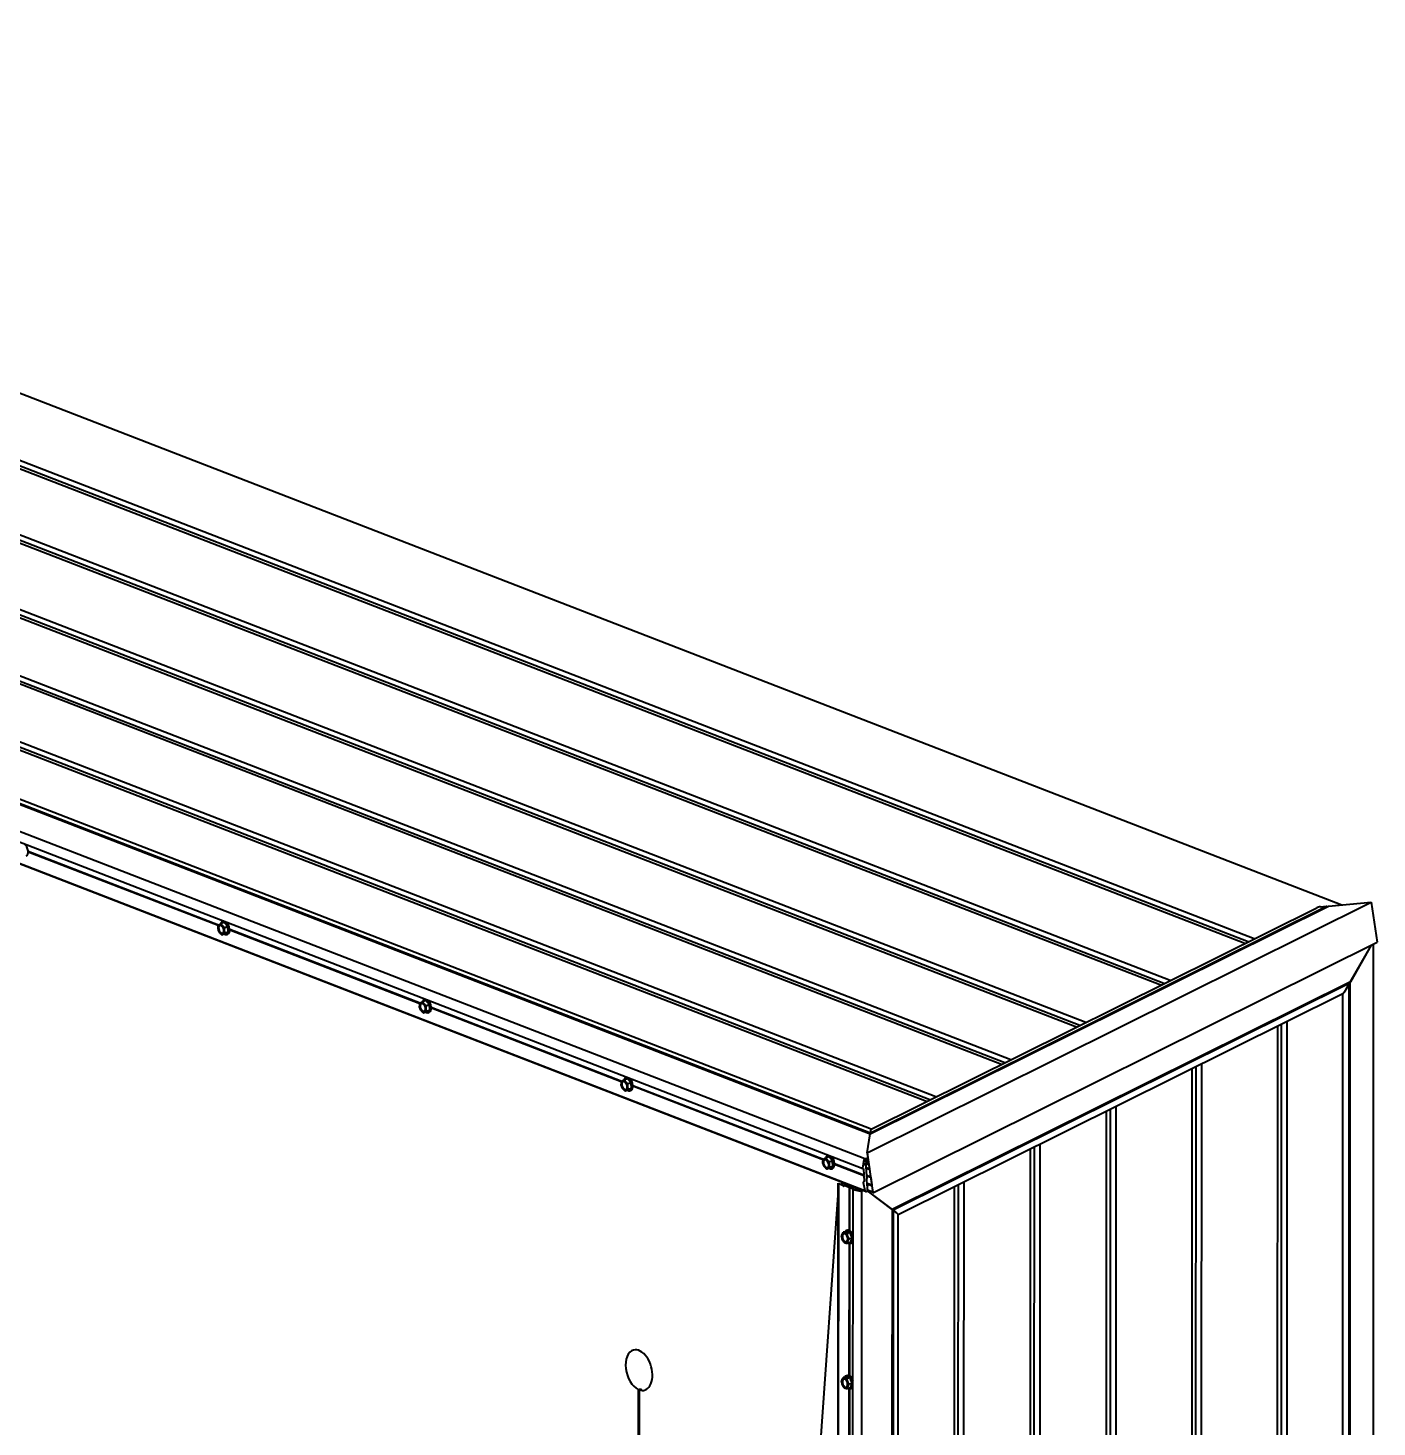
# Model space of a CAD drawing. Header units: millimetres. Extents: x 40006 to 47488, y -1353 to 3894.
# Drawn here: x 46072 to 46993, y 2929 to 3885 of the extents above; entities that cross this region are included whole.
import ezdxf

# ---------------------------------------------------------------- set-up
doc = ezdxf.new("R2010")
doc.units = ezdxf.units.MM
doc.linetypes.add('K5LT_BASIC', pattern=[0])
doc.layers.add('0 VIEW0', color=7, linetype='Continuous')

msp = doc.modelspace()

# ---------------------------------------------------------------- linework, layer by layer
at = {"layer": '0 VIEW0', "color": 5, "linetype": 'K5LT_BASIC', "lineweight": 40}
for p, q in [((45422.431, 3884.688), (46969.323, 3285.838)), ((46903.187, 3259.523), (45372.625, 3852.051)), ((46905.438, 3260.642), (45374.877, 3853.17)), ((46909.583, 3262.7), (45379.022, 3855.228)), ((46845.619, 3230.93), (45315.052, 3823.46)), ((46847.87, 3232.048), (45317.303, 3824.578)), ((46852.015, 3234.107), (45321.449, 3826.637)), ((46788.051, 3202.336), (45257.479, 3794.869)), ((46790.303, 3203.454), (45259.73, 3795.987)), ((46794.448, 3205.513), (45263.876, 3798.045)), ((46736.88, 3176.919), (45206.302, 3769.454)), ((46739.131, 3178.038), (45208.554, 3770.572)), ((46743.276, 3180.096), (45212.699, 3772.631)), ((46692.105, 3154.68), (45161.523, 3747.216)), ((46685.709, 3151.503), (45155.126, 3744.039)), ((46687.96, 3152.621), (45157.377, 3745.157)), ((46643.406, 3112.463), (45077.672, 3718.608)), ((45108.371, 3725.245), (46647.175, 3129.525)), ((45109.708, 3725.362), (46647.274, 3130.122)), ((46647.877, 3132.712), (45116.959, 3725.378)), ((46642.057, 3105.625), (45076.323, 3711.77)), ((45077.733, 3696.816), (46643.468, 3090.672)), ((46643.946, 3090.012), (45078.212, 3696.157)), ((46071.861, 3322.525), (46201.964, 3272.157)), ((46071.867, 3322.451), (46201.884, 3272.118)), ((46071.884, 3322.13), (46201.658, 3271.89)), ((46645.009, 3116.547), (46989.379, 3287.595)), ((46960.282, 3285.046), (46989.378, 3287.595)), ((46989.378, 3287.595), (46989.379, 3287.595)), ((46989.379, 3287.595), (46993.414, 3260.328)), ((46647.175, 3129.527), (46960.282, 3285.046)), ((46647.274, 3130.122), (46958.949, 3284.929)), ((46647.845, 3132.696), (46952.238, 3283.887)), ((46954.713, 3284.557), (46958.949, 3284.929)), ((46958.949, 3284.929), (46959.492, 3284.653)), ((46205.884, 3273.754), (46203.866, 3273.014)), ((46204.511, 3274.289), (46205.051, 3274.487)), ((46208.287, 3270.959), (46205.884, 3273.754)), ((46208.287, 3270.959), (46206.27, 3270.219)), ((46208.503, 3267.162), (46208.287, 3270.959)), ((46209.608, 3269.198), (46339.712, 3218.831)), ((46209.615, 3269.125), (46339.632, 3218.791)), ((46209.631, 3268.803), (46339.406, 3218.563)), ((46206.314, 3266.16), (46204.297, 3265.421)), ((46206.314, 3266.16), (46208.503, 3267.162)), ((46208.503, 3267.162), (46206.485, 3266.423)), ((46207.686, 3265.625), (46208.226, 3265.823)), ((46649.044, 3089.281), (46993.414, 3260.328)), ((46975.114, 3233.117), (46989.526, 3258.396)), ((46989.441, 3258.354), (46975.206, 3233.382)), ((46990.397, 1008.279), (46990.992, 3259.125)), ((46975.206, 3233.382), (46662.083, 3077.824)), ((46974.531, 3232.862), (46662.139, 3077.666)), ((46974.479, 3232.106), (46662.811, 3077.27)), ((46972.077, 3227.789), (46974.389, 3231.843)), ((46974.479, 3232.106), (46972.167, 3228.052)), ((46973.805, 1024.22), (46974.389, 3231.843)), ((46973.858, 1023.992), (46974.441, 3232.041)), ((46974.389, 3231.843), (46974.397, 3231.963)), ((46974.531, 3232.862), (46974.479, 3232.106)), ((46974.517, 3232.657), (46975.114, 3233.117)), ((46974.53, 1023.523), (46975.114, 3233.117)), ((46975.206, 3233.382), (46974.531, 3232.862)), ((46343.631, 3220.427), (46341.614, 3219.688)), ((46342.259, 3220.962), (46342.799, 3221.16)), ((46346.035, 3217.632), (46343.631, 3220.427)), ((46666.278, 3074.453), (46970.048, 3225.365)), ((46969.814, 3225.192), (46969.239, 1028.255)), ((46344.062, 3212.833), (46342.045, 3212.094)), ((46346.035, 3217.632), (46344.018, 3216.893)), ((46344.062, 3212.833), (46346.25, 3213.835)), ((46346.25, 3213.835), (46344.233, 3213.096)), ((46345.434, 3212.298), (46345.974, 3212.496)), ((46346.25, 3213.835), (46346.035, 3217.632)), ((46347.356, 3215.872), (46477.46, 3165.504)), ((46347.363, 3215.798), (46477.38, 3165.465)), ((46347.379, 3215.477), (46477.154, 3165.237)), ((46925.032, 1015.948), (46925.61, 3203.288)), ((46927.636, 1016.673), (46928.214, 3204.582)), ((46931.526, 1017.756), (46932.105, 3206.515)), ((46866.581, 999.675), (46867.156, 3174.249)), ((46869.185, 1000.4), (46869.76, 3175.542)), ((46873.076, 1001.483), (46873.651, 3177.475)), ((46481.379, 3167.101), (46479.362, 3166.361)), ((46480.007, 3167.636), (46480.547, 3167.834)), ((46483.783, 3164.306), (46481.379, 3167.101)), ((46483.783, 3164.306), (46481.766, 3163.566)), ((46483.998, 3160.509), (46483.783, 3164.306)), ((46485.104, 3162.545), (46615.208, 3112.178)), ((46481.81, 3159.507), (46479.793, 3158.768)), ((46481.81, 3159.507), (46483.998, 3160.509)), ((46483.998, 3160.509), (46481.981, 3159.77)), ((46483.182, 3158.972), (46483.722, 3159.17)), ((46485.11, 3162.472), (46615.128, 3112.138)), ((46485.127, 3162.15), (46614.902, 3111.91)), ((46808.13, 983.403), (46808.702, 3145.209)), ((46810.735, 984.128), (46811.306, 3146.502)), ((46814.625, 985.211), (46815.197, 3148.435)), ((46645.007, 3116.548), (46647.175, 3129.527)), ((46647.274, 3130.122), (46647.59, 3132.01)), ((46647.284, 3129.581), (46647.274, 3130.122)), ((46645.007, 3116.548), (46645.009, 3116.547)), ((46645.007, 3116.548), (46649.044, 3089.281)), ((46645.009, 3116.547), (46649.044, 3089.281)), ((46645.101, 3115.914), (46645.514, 3113.127)), ((46756.174, 968.938), (46756.742, 3119.395)), ((46758.778, 969.663), (46759.347, 3120.689)), ((46762.669, 970.746), (46763.237, 3122.622)), ((46619.127, 3113.774), (46617.11, 3113.035)), ((46619.558, 3106.18), (46617.54, 3105.441)), ((46617.755, 3114.309), (46618.295, 3114.507)), ((46621.531, 3110.979), (46619.127, 3113.774)), ((46621.531, 3110.979), (46619.514, 3110.24)), ((46619.558, 3106.18), (46621.746, 3107.182)), ((46621.746, 3107.182), (46619.729, 3106.443)), ((46620.93, 3105.645), (46621.47, 3105.843)), ((46621.746, 3107.182), (46621.531, 3110.979)), ((46622.852, 3109.218), (46642.829, 3101.485)), ((46622.858, 3109.145), (46643.002, 3101.347)), ((46622.875, 3108.824), (46642.852, 3101.09)), ((46642.9, 3112.054), (46641.92, 3105.95)), ((46642.106, 3105.613), (46642.52, 3105.572)), ((46642.596, 3105.475), (46642.829, 3101.485)), ((46643.347, 3112.463), (46643.146, 3112.389)), ((46643.447, 3111.623), (46643.513, 3111.18)), ((46643.559, 3110.725), (46643.463, 3112.37)), ((46643.652, 3110.981), (46643.541, 3111.024)), ((46644.531, 3111.082), (46643.559, 3110.725)), ((46643.628, 3109.541), (46644.6, 3109.897)), ((46643.724, 3107.896), (46643.628, 3109.541)), ((46645.426, 3112.947), (46643.667, 3112.073)), ((46644.055, 3108.254), (46643.695, 3108.394)), ((46643.695, 3108.394), (46644.036, 3108.263)), ((46644.372, 3108.133), (46643.724, 3107.896)), ((46643.827, 3110.995), (46643.987, 3111.074)), ((46644.301, 3109.431), (46643.828, 3109.614)), ((46643.851, 3108.897), (46643.917, 3108.453)), ((46644.027, 3111.571), (46644.88, 3111.995)), ((46644.074, 3111.254), (46644.027, 3111.571)), ((46644.231, 3109.426), (46644.071, 3109.346)), ((46644.074, 3111.254), (46644.531, 3111.082)), ((46644.075, 3108.248), (46644.372, 3108.133)), ((46644.676, 3109.475), (46644.079, 3109.706)), ((46644.23, 3108.268), (46645.989, 3109.142)), ((46644.403, 3109.035), (46644.356, 3109.352)), ((46644.529, 3105.435), (46644.372, 3108.133)), ((46645.256, 3109.458), (46644.403, 3109.035)), ((46644.464, 3106.539), (46646.612, 3105.707)), ((46646.531, 3105.059), (46644.505, 3105.844)), ((46644.887, 3111.662), (46644.506, 3111.809)), ((46644.511, 3111.411), (46644.531, 3111.082)), ((46644.676, 3105.437), (46644.525, 3105.495)), ((46644.6, 3109.897), (46644.619, 3109.568)), ((46644.828, 3111.661), (46644.612, 3111.582)), ((46644.734, 3109.476), (46644.95, 3109.555)), ((46644.88, 3111.995), (46645.256, 3109.458)), ((46645.051, 3109.726), (46644.943, 3111.569)), ((46644.974, 3109.567), (46645.256, 3109.458)), ((46645.514, 3113.127), (46646.115, 3109.068)), ((46646.115, 3109.068), (46646.612, 3105.707)), ((46646.612, 3105.707), (46646.706, 3105.073)), ((46624.677, 918.222), (46625.253, 3095.822)), ((46627.238, 3096.48), (46627.215, 3096.154)), ((46627.442, 3096.085), (46628.705, 3095.596)), ((46642.453, 3096.175), (46643.468, 3090.672)), ((46643.022, 3096.952), (46642.602, 3096.592)), ((46642.829, 3101.485), (46643.002, 3101.347)), ((46643.002, 3101.347), (46642.852, 3101.09)), ((46642.852, 3101.09), (46643.084, 3097.1)), ((46644.862, 3099.71), (46644.567, 3104.777)), ((46644.774, 3101.218), (46647.429, 3100.19)), ((46647.348, 3099.542), (46644.815, 3100.523)), ((46645.01, 3099.712), (46644.859, 3099.77)), ((46645.196, 3093.985), (46644.901, 3099.052)), ((46645.084, 3095.897), (46648.246, 3094.674)), ((46646.706, 3105.073), (46647.429, 3100.19)), ((46647.429, 3100.19), (46647.523, 3099.556)), ((46647.523, 3099.556), (46648.246, 3094.674)), ((46710.712, 956.282), (46711.278, 3096.809)), ((46625.251, 3090.884), (46580.953, 2463.249)), ((46625.447, 3095.602), (46624.872, 918.002)), ((46628.781, 3093.858), (46625.447, 3095.602)), ((46629.164, 3095.418), (46632.7, 3094.049)), ((46629.772, 3093.876), (46629.198, 3093.81)), ((46629.289, 3095.37), (46629.289, 3095.507)), ((46629.789, 3095.176), (46629.79, 3095.493)), ((46632.712, 3092.784), (46629.928, 3093.862)), ((46630.374, 3095.266), (46630.374, 3094.95)), ((46632.712, 3092.784), (46632.704, 3063.615)), ((46633.012, 3092.776), (46632.712, 3092.784)), ((46632.987, 3092.677), (46632.98, 3063.508)), ((46632.987, 3092.677), (46633.012, 3092.776)), ((46635.772, 3091.599), (46632.987, 3092.677)), ((46633.159, 3093.871), (46636.696, 3092.502)), ((46633.285, 3093.823), (46633.285, 3093.96)), ((46633.785, 3093.629), (46633.785, 3093.946)), ((46634.369, 3093.72), (46634.369, 3093.403)), ((46634.897, 913.727), (46635.473, 3091.327)), ((46635.516, 3091.383), (46635.788, 3091.546)), ((46640.865, 3090.075), (46635.63, 3091.23)), ((46637.155, 3092.324), (46639.038, 3091.595)), ((46639.038, 3091.595), (46638.388, 3091.414)), ((46638.388, 3091.414), (46639.536, 3090.97)), ((46638.871, 3091.227), (46638.871, 3091.342)), ((46639.277, 3091.142), (46638.956, 3091.267)), ((46638.997, 3091.431), (46639.744, 3091.639)), ((46639.038, 3091.595), (46639.038, 3091.442)), ((46639.267, 3091.824), (46639.267, 3091.506)), ((46639.536, 3090.97), (46640.511, 3091.241)), ((46640.203, 3091.461), (46639.727, 3091.328)), ((46639.727, 3091.328), (46639.956, 3091.239)), ((46639.94, 3091.174), (46639.777, 3091.129)), ((46639.99, 3091.096), (46639.99, 3091.209)), ((46640.247, 3091.168), (46640.247, 3091.36)), ((46640.511, 3091.241), (46640.281, 3091.33)), ((46640.297, 3091.396), (46640.341, 3091.408)), ((46641.337, 3090.921), (46640.363, 3090.65)), ((46640.363, 3090.65), (46641.511, 3090.205)), ((46640.846, 3090.463), (46640.846, 3090.577)), ((46641.252, 3090.378), (46640.931, 3090.502)), ((46640.969, 912.575), (46641.545, 3090.175)), ((46640.972, 3090.666), (46641.134, 3090.711)), ((46641.495, 3090.139), (46641.293, 3090.083)), ((46641.337, 3090.921), (46641.334, 3090.706)), ((46641.334, 3090.706), (46641.564, 3090.617)), ((46641.567, 3090.832), (46641.337, 3090.921)), ((46641.564, 3090.617), (46642.041, 3090.75)), ((46642.5, 3090.572), (46641.752, 3090.364)), ((46641.811, 3090.839), (46641.767, 3090.827)), ((46642.041, 3090.75), (46642.033, 3090.753)), ((46644.958, 3090.384), (46645.757, 3090.074)), ((46646.216, 3089.902), (46644.961, 3090.388)), ((46646.216, 3089.904), (46644.962, 3090.389)), ((46648.165, 3094.026), (46645.125, 3095.202)), ((46645.343, 3093.987), (46645.192, 3094.045)), ((46645.34, 3091.517), (46645.234, 3093.327)), ((46648.996, 3089.607), (46645.291, 3091.041)), ((46647.098, 3090.342), (46646.216, 3089.904)), ((46646.216, 3089.902), (46646.216, 3089.904)), ((46662.083, 3077.824), (46646.216, 3089.902)), ((46646.757, 3089.484), (46662.083, 3077.817)), ((46648.246, 3094.674), (46648.34, 3094.039)), ((46648.34, 3094.039), (46648.95, 3089.915)), ((46704.218, 954.474), (46704.783, 3093.582)), ((46706.822, 955.199), (46707.387, 3094.876)), ((46662.083, 3077.817), (46661.517, 936.376)), ((46662.138, 3077.659), (46661.572, 937.049)), ((46662.139, 3077.666), (46662.083, 3077.824)), ((46662.083, 3077.817), (46662.138, 3077.659)), ((46662.138, 3077.659), (46662.812, 3077.262)), ((46662.811, 3077.27), (46662.139, 3077.666)), ((46662.812, 3077.262), (46662.247, 937.482)), ((46665.12, 3075.512), (46662.811, 3077.27)), ((46662.812, 3077.262), (46665.12, 3075.505)), ((46665.715, 943.622), (46666.278, 3074.451)), ((46630.828, 3062.847), (46628.806, 3062.284)), ((46633.474, 3062.074), (46630.828, 3062.847)), ((46631.062, 3063.502), (46631.603, 3063.653)), ((46633.474, 3062.074), (46631.452, 3061.511)), ((46634.945, 3058.285), (46632.923, 3057.722)), ((46634.945, 3058.285), (46633.474, 3062.074)), ((46633.771, 3055.268), (46634.945, 3058.285)), ((46633.771, 3055.268), (46631.749, 3054.705)), ((46632.702, 3054.583), (46632.678, 2964.389)), ((46632.977, 3054.551), (46632.953, 2964.282)), ((46633.537, 3054.613), (46634.078, 3054.764)), ((46630.802, 2963.621), (46628.78, 2963.058)), ((46633.448, 2962.849), (46630.802, 2963.621)), ((46631.036, 2964.277), (46631.577, 2964.427)), ((46633.448, 2962.849), (46631.426, 2962.286)), ((46634.919, 2959.059), (46633.448, 2962.849)), ((46488.761, 2954.919), (46488.659, 2498.977)), ((46488.761, 2954.919), (46490.385, 2955.371)), ((46489.577, 2498.621), (46489.68, 2954.563)), ((46489.68, 2954.563), (46491.304, 2955.015)), ((46633.745, 2956.043), (46631.723, 2955.48)), ((46632.675, 2955.358), (46632.625, 2763.256)), ((46634.919, 2959.059), (46632.897, 2958.496)), ((46632.951, 2955.325), (46632.9, 2763.149)), ((46633.511, 2955.387), (46634.052, 2955.538)), ((46633.745, 2956.043), (46634.919, 2959.059))]:
    msp.add_line(p, q, dxfattribs=at)
for centre, major_axis, ratio, start_param, end_param in [((46068.891, 3323.481), (1.588, -4.332), 0.5862125, 0, 2.400365), ((46955.182, 3281.386), (4.981, 0.228), 0.6408424, 1.6356862, 2.1733242), ((46203.669, 3269.066), (-1.038, 2.832), 0.5862125, 0.5693737, 3.3367107), ((46203.939, 3269.165), (-1.005, 2.743), 0.5862125, 0.5693737, 3.2549315), ((46203.669, 3269.066), (-1.038, 2.832), 0.5862125, 6.0880673, 6.852559), ((46203.939, 3269.165), (-1.005, 2.743), 0.5862125, 6.1698465, 6.852559), ((46203.669, 3269.066), (-1.038, 2.832), 0.5862125, 3.3367107, 6.0880673), ((46206.099, 3269.957), (1.588, -4.332), 0.5862125, 3.1415927, 3.8168876), ((46206.099, 3269.957), (1.588, -4.332), 0.5862125, 0, 3.1415927), ((46206.639, 3270.155), (1.588, -4.332), 0.5862125, 2.9318869, 3.1415927), ((46206.639, 3270.155), (1.588, -4.332), 0.5862125, 0, 2.400365), ((46206.099, 3269.957), (1.588, -4.332), 0.5862125, 5.6211574, 6.2831853), ((46343.847, 3216.63), (1.588, -4.332), 0.5862125, 3.1415927, 3.8168876), ((46343.847, 3216.63), (1.588, -4.332), 0.5862125, 0, 3.1415927), ((46344.387, 3216.828), (1.588, -4.332), 0.5862125, 2.9318869, 3.1415927), ((46344.387, 3216.828), (1.588, -4.332), 0.5862125, 0, 2.400365), ((46970.027, 3225.374), (0.173, 0.279), 0.4430641, 2.2752395, 2.5208362), ((46970.027, 3225.374), (0.173, 0.279), 0.4430641, 2.5208362, 4.1657977), ((46969.78, 3228.678), (2.888, 4.658), 0.4430641, 4.1657977, 4.7953719), ((46970.117, 3225.637), (-0.173, -0.279), 0.4430641, 0.6207565, 1.0242727), ((46969.87, 3228.94), (-2.888, -4.658), 0.4430641, 1.0242727, 1.6538469), ((46341.417, 3215.74), (-1.038, 2.832), 0.5862125, 0.5693737, 3.3367107), ((46341.687, 3215.839), (-1.005, 2.743), 0.5862125, 0.5693737, 3.2549315), ((46341.417, 3215.74), (-1.038, 2.832), 0.5862125, 6.0880673, 6.852559), ((46341.687, 3215.839), (-1.005, 2.743), 0.5862125, 6.1698465, 6.852559), ((46341.417, 3215.74), (-1.038, 2.832), 0.5862125, 3.3367107, 6.0880673), ((46343.847, 3216.63), (1.588, -4.332), 0.5862125, 5.6211574, 6.2831853), ((46479.165, 3162.413), (-1.038, 2.832), 0.5862125, 0.5693737, 3.3367107), ((46479.435, 3162.512), (-1.005, 2.743), 0.5862125, 0.5693737, 3.2549315), ((46479.165, 3162.413), (-1.038, 2.832), 0.5862125, 6.0880673, 6.852559), ((46479.435, 3162.512), (-1.005, 2.743), 0.5862125, 6.1698465, 6.852559), ((46479.165, 3162.413), (-1.038, 2.832), 0.5862125, 3.3367107, 6.0880673), ((46481.595, 3163.304), (1.588, -4.332), 0.5862125, 3.1415927, 3.8168876), ((46481.595, 3163.304), (1.588, -4.332), 0.5862125, 0, 3.1415927), ((46482.134, 3163.502), (1.588, -4.332), 0.5862125, 2.9318869, 3.1415927), ((46482.134, 3163.502), (1.588, -4.332), 0.5862125, 0, 2.400365), ((46481.595, 3163.304), (1.588, -4.332), 0.5862125, 5.6211574, 6.2831853), ((46648.059, 3128.84), (-0.177, 3.866), 0.1475684, 0.0649575, 0.6025955), ((46647.907, 3132.472), (0.011, -0.232), 0.1475684, 3.0766351, 3.1149411), ((46619.342, 3109.977), (1.588, -4.332), 0.5862125, 0, 3.1415927), ((46616.913, 3109.087), (-1.038, 2.832), 0.5862125, 0.5693737, 3.3367107), ((46617.183, 3109.186), (-1.005, 2.743), 0.5862125, 0.5693737, 3.2549315), ((46616.913, 3109.087), (-1.038, 2.832), 0.5862125, 6.0880673, 6.852559), ((46617.183, 3109.186), (-1.005, 2.743), 0.5862125, 6.1698465, 6.852559), ((46616.913, 3109.087), (-1.038, 2.832), 0.5862125, 3.3367107, 6.0880673), ((46619.342, 3109.977), (1.588, -4.332), 0.5862125, 3.1415927, 3.8168876), ((46619.882, 3110.175), (1.588, -4.332), 0.5862125, 2.9318869, 3.1415927), ((46619.342, 3109.977), (1.588, -4.332), 0.5862125, 5.6211574, 6.2831853), ((46619.882, 3110.175), (1.588, -4.332), 0.5862125, 0, 2.400365), ((46642.185, 3105.956), (-0.128, -0.331), 0.720294, 5.0003926, 6.2831853), ((46642.185, 3105.956), (-0.128, -0.331), 0.720294, 0, 0.1968893), ((46642.488, 3105.435), (-0.051, -0.132), 0.720294, 3.1415927, 3.338482), ((46642.488, 3105.435), (-0.051, -0.132), 0.720294, 2.1348595, 3.1415927), ((46643.165, 3112.06), (-0.128, -0.331), 0.720294, 3.7056558, 5.0003926), ((46643.355, 3112.331), (-0.051, -0.132), 0.720294, 3.1415927, 3.7056558), ((46643.355, 3112.331), (-0.051, -0.132), 0.720294, 2.1348595, 3.1415927), ((46643.714, 3111.756), (-0.128, -0.331), 0.720294, 3.8090781, 5.3798744), ((46643.78, 3111.312), (-0.128, -0.331), 0.720294, 5.3798744, 6.2831853), ((46643.78, 3111.312), (-0.128, -0.331), 0.720294, 0, 0.6674854), ((46644.118, 3109.029), (-0.128, -0.331), 0.720294, 3.8090781, 5.3798744), ((46644.183, 3108.585), (-0.128, -0.331), 0.720294, 5.3798744, 6.2831853), ((46643.968, 3111.201), (-0.051, -0.132), 0.720294, 0.6674854, 2.2382818), ((46644.183, 3108.585), (-0.128, -0.331), 0.720294, 0, 0.6674854), ((46644.249, 3109.299), (-0.051, -0.132), 0.720294, 3.1415927, 3.8090781), ((46644.249, 3109.299), (-0.051, -0.132), 0.720294, 2.2382818, 3.1415927), ((46644.619, 3111.45), (-0.051, -0.132), 0.720294, 3.7056558, 5.2764522), ((46644.548, 3105.106), (-0.128, -0.331), 0.720294, 3.1415927, 3.7056558), ((46644.548, 3105.106), (-0.128, -0.331), 0.720294, 0.5640632, 3.1415927), ((46644.727, 3109.608), (-0.051, -0.132), 0.720294, 5.2764522, 6.2831853), ((46644.727, 3109.608), (-0.051, -0.132), 0.720294, 0, 0.5640632), ((46644.835, 3111.529), (-0.051, -0.132), 0.720294, 3.1415927, 3.7056558), ((46644.835, 3111.529), (-0.051, -0.132), 0.720294, 2.1348595, 3.1415927), ((46644.943, 3109.687), (-0.051, -0.132), 0.720294, 0.5640632, 2.1348595), ((46645.407, 3113.074), (-0.051, -0.132), 0.720294, 0.6674854, 2.2382818), ((46646.008, 3109.015), (-0.051, -0.132), 0.720294, 3.1415927, 3.8090781), ((46646.008, 3109.015), (-0.051, -0.132), 0.720294, 2.2382818, 3.1415927), ((46646.659, 3105.39), (-0.128, -0.331), 0.720294, 3.8090781, 6.2831853), ((46626.495, 3095.821), (-1.242, 0), 0.3283602, 0, 0.5680094), ((46628.934, 3095.507), (-0.355, 0), 0.3283602, 3.1415927, 5.4161284), ((46642.717, 3096.32), (-0.128, -0.331), 0.720294, 4.0728297, 5.4195115), ((46642.976, 3097.061), (-0.051, -0.132), 0.720294, 0.931237, 2.1348595), ((46644.882, 3099.381), (-0.128, -0.331), 0.720294, 3.1415927, 3.7056558), ((46644.882, 3099.381), (-0.128, -0.331), 0.720294, 0.5640632, 3.1415927), ((46646.659, 3105.39), (-0.128, -0.331), 0.720294, 0, 0.6674854), ((46647.476, 3099.873), (-0.128, -0.331), 0.720294, 3.8090781, 6.2831853), ((46647.476, 3099.873), (-0.128, -0.331), 0.720294, 0, 0.6674854), ((46629.081, 3093.92), (-0.355, 0), 0.3283602, 0.5606801, 1.9073619), ((46628.934, 3095.507), (-0.355, 0), 0.3283602, 2.2745358, 3.1415927), ((46629.819, 3093.832), (-0.142, 0), 0.3283602, 3.8453321, 5.0489546), ((46632.93, 3093.96), (-0.355, 0), 0.3283602, 3.1415927, 5.4161284), ((46632.93, 3093.96), (-0.355, 0), 0.3283602, 2.2745358, 3.1415927), ((46635.827, 3091.327), (-0.355, 0), 0.3283602, 5.7833022, 6.2831853), ((46635.827, 3091.327), (-0.355, 0), 0.3283602, 0, 0.9797989), ((46635.663, 3091.569), (-0.142, 0), 0.3283602, 3.1415927, 3.8453321), ((46635.663, 3091.569), (-0.142, 0), 0.3283602, 2.6417096, 3.1415927), ((46636.925, 3092.413), (-0.355, 0), 0.3283602, 3.1415927, 5.4161284), ((46639.226, 3091.342), (-0.355, 0), 0.3283602, 5.4161284, 6.2831853), ((46639.226, 3091.342), (-0.355, 0), 0.3283602, 0, 0.7037394), ((46639.548, 3091.217), (-0.355, 0), 0.3283602, 0.7037394, 2.2745358), ((46639.848, 3091.209), (-0.142, 0), 0.3283602, 2.2745358, 3.1415927), ((46639.848, 3091.209), (-0.142, 0), 0.3283602, 3.1415927, 3.8453321), ((46640.389, 3091.36), (-0.142, 0), 0.3283602, 5.4161284, 6.2831853), ((46640.389, 3091.36), (-0.142, 0), 0.3283602, 0, 0.7037394), ((46641.201, 3090.577), (-0.355, 0), 0.3283602, 5.4161284, 6.2831853), ((46641.201, 3090.577), (-0.355, 0), 0.3283602, 0, 0.7037394), ((46641.063, 3090.172), (-0.355, 0), 0.3283602, 0.9797989, 2.2745358), ((46641.226, 3090.676), (-0.142, 0), 0.3283602, 3.8453321, 5.4161284), ((46641.523, 3090.453), (-0.355, 0), 0.3283602, 0.7037394, 2.2745358), ((46641.403, 3090.175), (-0.142, 0), 0.3283602, 2.2745358, 3.1415927), ((46641.403, 3090.175), (-0.142, 0), 0.3283602, 3.1415927, 3.8453321), ((46641.675, 3090.862), (-0.142, 0), 0.3283602, 0.7037394, 2.2745358), ((46644.395, 3091.171), (-0.448, -1.158), 0.720294, 5.4121822, 6.2831853), ((46644.395, 3091.171), (-0.448, -1.158), 0.720294, 0, 2.1348595), ((46645.215, 3093.656), (-0.128, -0.331), 0.720294, 3.1415927, 3.7056558), ((46645.215, 3093.656), (-0.128, -0.331), 0.720294, 0.5640632, 3.1415927), ((46646.298, 3089.662), (0.707, -0.438), 0.1342327, 0.9500399, 2.5208362), ((46648.293, 3094.356), (-0.128, -0.331), 0.720294, 3.8090781, 6.2831853), ((46648.293, 3094.356), (-0.128, -0.331), 0.720294, 0, 0.6674854), ((46662.824, 3076.401), (-3.536, 2.192), 0.1342327, 3.4621259, 4.0917002), ((46662.824, 3076.394), (3.536, -2.192), 0.1342327, 0.3208604, 0.9500399), ((46666.065, 3074.579), (0.212, -0.132), 0.1342327, 0.082983, 0.3208604), ((46666.066, 3074.585), (-0.212, 0.132), 0.1342327, 3.1283436, 3.4621259), ((46629.864, 3058.38), (0.809, -2.906), 0.6111947, 2.933172, 4.3496836), ((46629.864, 3058.38), (0.809, -2.906), 0.6111947, 4.3496836, 6.491606), ((46630.135, 3058.455), (0.784, -2.815), 0.6111947, 3.0095814, 4.3496836), ((46630.135, 3058.455), (0.784, -2.815), 0.6111947, 4.3496836, 6.4151966), ((46629.864, 3058.38), (0.809, -2.906), 0.6111947, 0.2084206, 2.933172), ((46632.299, 3059.058), (1.237, -4.445), 0.6111947, 3.1415927, 3.6433072), ((46632.299, 3059.058), (1.237, -4.445), 0.6111947, 0, 3.1415927), ((46632.841, 3059.208), (1.237, -4.445), 0.6111947, 1.6405891, 3.1415927), ((46632.299, 3059.058), (1.237, -4.445), 0.6111947, 5.7814708, 5.9204799), ((46632.299, 3059.058), (1.237, -4.445), 0.6111947, 5.9204799, 6.2831853), ((46632.841, 3059.208), (1.237, -4.445), 0.6111947, 0, 0.6454072), ((46489.224, 2968.134), (3.805, -13.676), 0.6111195, 3.1415927, 5.8055945), ((46489.224, 2968.134), (3.805, -13.676), 0.6111195, 0, 3.1415927), ((46629.838, 2959.154), (0.809, -2.906), 0.6111947, 2.933172, 4.3496836), ((46630.108, 2959.229), (0.784, -2.815), 0.6111947, 3.0095814, 4.3496836), ((46629.838, 2959.154), (0.809, -2.906), 0.6111947, 0.2084206, 2.933172), ((46632.273, 2959.832), (1.237, -4.445), 0.6111947, 3.1415927, 3.6433072), ((46632.273, 2959.832), (1.237, -4.445), 0.6111947, 0, 3.1415927), ((46632.814, 2959.983), (1.237, -4.445), 0.6111947, 1.6405891, 3.1415927), ((46489.224, 2968.134), (3.805, -13.676), 0.6111195, 5.9056362, 6.2831853), ((46629.838, 2959.154), (0.809, -2.906), 0.6111947, 4.3496836, 6.491606), ((46630.108, 2959.229), (0.784, -2.815), 0.6111947, 4.3496836, 6.4151966), ((46632.273, 2959.832), (1.237, -4.445), 0.6111947, 5.7814708, 5.9204799), ((46632.273, 2959.832), (1.237, -4.445), 0.6111947, 5.9204799, 6.2831853), ((46632.814, 2959.983), (1.237, -4.445), 0.6111947, 0, 0.6454072)]:
    msp.add_ellipse(centre, major_axis=major_axis, ratio=ratio, start_param=start_param, end_param=end_param, dxfattribs=at)
for centre, major_axis, ratio in [((46203.669, 3269.066), (-1.087, 2.966), 0.5862125), ((46341.417, 3215.74), (-1.087, 2.966), 0.5862125), ((46479.165, 3162.413), (-1.087, 2.966), 0.5862125), ((46616.913, 3109.087), (-1.087, 2.966), 0.5862125), ((46629.864, 3058.38), (0.847, -3.043), 0.6111947), ((46629.838, 2959.154), (0.847, -3.043), 0.6111947)]:
    msp.add_ellipse(centre, major_axis=major_axis, ratio=ratio, dxfattribs=at)
for points, knots in [([(46201.678, 3272.013), (46201.631, 3271.73), (46201.573, 3271.302), (46201.537, 3270.76), (46201.531, 3270.407), (46201.538, 3270.103), (46201.558, 3269.806), (46201.594, 3269.48), (46201.651, 3269.136), (46201.746, 3268.706), (46201.832, 3268.405), (46201.893, 3268.216)], [0, 0, 0, 0, 2.5360788, 3.8152952, 4.8906443, 5.7609564, 6.6244301, 7.6739355, 8.8686344, 9.9816566, 12, 12, 12, 12]), ([(46201.678, 3272.013), (46201.766, 3272.059), (46201.916, 3272.134), (46202.149, 3272.247), (46202.321, 3272.328), (46202.485, 3272.404), (46202.659, 3272.484), (46202.869, 3272.578), (46203.111, 3272.686), (46203.442, 3272.831), (46203.698, 3272.942), (46203.866, 3273.014)], [0, 0, 0, 0, 2.5360788, 3.8152952, 4.8906443, 5.7609564, 6.6244301, 7.6739355, 8.8686344, 9.9816566, 12, 12, 12, 12]), ([(46201.893, 3268.216), (46201.951, 3268.095), (46202.07, 3267.861), (46202.278, 3267.505), (46202.505, 3267.165), (46202.739, 3266.862), (46202.955, 3266.611), (46203.156, 3266.398), (46203.363, 3266.195), (46203.58, 3265.998), (46203.886, 3265.735), (46204.13, 3265.545), (46204.297, 3265.421)], [0, 0, 0, 0, 1.549818, 2.9922223, 4.6102952, 6.0083913, 7.0596962, 8.0582137, 9.0157847, 9.9851965, 10.9782901, 13, 13, 13, 13]), ([(46206.27, 3270.219), (46206.142, 3270.315), (46205.899, 3270.503), (46205.541, 3270.804), (46205.215, 3271.108), (46204.941, 3271.396), (46204.725, 3271.647), (46204.551, 3271.87), (46204.393, 3272.091), (46204.248, 3272.314), (46204.064, 3272.622), (46203.942, 3272.857), (46203.866, 3273.014)], [0, 0, 0, 0, 1.549818, 2.9922223, 4.6102952, 6.0083913, 7.0596962, 8.0582137, 9.0157847, 9.9851965, 10.9782901, 13, 13, 13, 13]), ([(46206.485, 3266.423), (46206.468, 3266.478), (46206.411, 3266.66), (46206.334, 3266.939), (46206.258, 3267.276), (46206.201, 3267.591), (46206.16, 3267.909), (46206.135, 3268.218), (46206.123, 3268.548), (46206.128, 3268.934), (46206.156, 3269.361), (46206.205, 3269.798), (46206.247, 3270.081), (46206.27, 3270.219)], [0, 0, 0, 0, 0.6897355, 2.2492199, 3.3618836, 4.6590912, 5.8683878, 6.9278196, 8.0563134, 9.4386886, 11.0429701, 12.5534599, 14, 14, 14, 14]), ([(46204.297, 3265.421), (46204.347, 3265.447), (46204.45, 3265.499), (46204.632, 3265.59), (46204.834, 3265.687), (46205.045, 3265.785), (46205.242, 3265.875), (46205.427, 3265.959), (46205.617, 3266.044), (46205.817, 3266.132), (46206.102, 3266.257), (46206.33, 3266.355), (46206.485, 3266.423)], [0, 0, 0, 0, 1.549818, 2.9922223, 4.6102952, 6.0083913, 7.0596962, 8.0582137, 9.0157847, 9.9851965, 10.9782901, 13, 13, 13, 13]), ([(46339.426, 3218.686), (46339.379, 3218.403), (46339.321, 3217.976), (46339.285, 3217.434), (46339.279, 3217.08), (46339.286, 3216.776), (46339.306, 3216.479), (46339.342, 3216.153), (46339.399, 3215.81), (46339.494, 3215.379), (46339.58, 3215.078), (46339.641, 3214.889)], [0, 0, 0, 0, 2.5360788, 3.8152952, 4.8906443, 5.7609564, 6.6244301, 7.6739355, 8.8686344, 9.9816566, 12, 12, 12, 12]), ([(46339.426, 3218.686), (46339.514, 3218.732), (46339.663, 3218.808), (46339.897, 3218.921), (46340.069, 3219.002), (46340.233, 3219.078), (46340.407, 3219.157), (46340.617, 3219.251), (46340.859, 3219.359), (46341.19, 3219.504), (46341.446, 3219.615), (46341.614, 3219.688)], [0, 0, 0, 0, 2.5360788, 3.8152952, 4.8906443, 5.7609564, 6.6244301, 7.6739355, 8.8686344, 9.9816566, 12, 12, 12, 12]), ([(46339.641, 3214.889), (46339.699, 3214.768), (46339.818, 3214.535), (46340.026, 3214.178), (46340.253, 3213.838), (46340.487, 3213.536), (46340.703, 3213.285), (46340.904, 3213.071), (46341.111, 3212.868), (46341.328, 3212.671), (46341.634, 3212.409), (46341.878, 3212.218), (46342.045, 3212.094)], [0, 0, 0, 0, 1.549818, 2.9922223, 4.6102952, 6.0083913, 7.0596962, 8.0582137, 9.0157847, 9.9851965, 10.9782901, 13, 13, 13, 13]), ([(46344.018, 3216.893), (46343.89, 3216.988), (46343.647, 3217.176), (46343.289, 3217.478), (46342.963, 3217.781), (46342.688, 3218.069), (46342.473, 3218.32), (46342.299, 3218.544), (46342.141, 3218.765), (46341.995, 3218.988), (46341.812, 3219.295), (46341.69, 3219.53), (46341.614, 3219.688)], [0, 0, 0, 0, 1.549818, 2.9922223, 4.6102952, 6.0083913, 7.0596962, 8.0582137, 9.0157847, 9.9851965, 10.9782901, 13, 13, 13, 13]), ([(46342.045, 3212.094), (46342.095, 3212.12), (46342.197, 3212.173), (46342.38, 3212.263), (46342.582, 3212.36), (46342.793, 3212.459), (46342.99, 3212.549), (46343.175, 3212.632), (46343.365, 3212.717), (46343.565, 3212.806), (46343.85, 3212.93), (46344.078, 3213.029), (46344.233, 3213.096)], [0, 0, 0, 0, 1.549818, 2.9922223, 4.6102952, 6.0083913, 7.0596962, 8.0582137, 9.0157847, 9.9851965, 10.9782901, 13, 13, 13, 13]), ([(46344.233, 3213.096), (46344.215, 3213.152), (46344.159, 3213.334), (46344.082, 3213.612), (46344.006, 3213.949), (46343.949, 3214.265), (46343.908, 3214.583), (46343.883, 3214.892), (46343.871, 3215.222), (46343.876, 3215.608), (46343.903, 3216.035), (46343.953, 3216.471), (46343.995, 3216.755), (46344.018, 3216.893)], [0, 0, 0, 0, 0.6897355, 2.2492199, 3.3618836, 4.6590912, 5.8683878, 6.9278196, 8.0563134, 9.4386886, 11.0429701, 12.5534599, 14, 14, 14, 14]), ([(46477.174, 3165.36), (46477.127, 3165.077), (46477.069, 3164.649), (46477.033, 3164.107), (46477.027, 3163.754), (46477.034, 3163.45), (46477.054, 3163.153), (46477.09, 3162.827), (46477.147, 3162.483), (46477.242, 3162.053), (46477.328, 3161.752), (46477.389, 3161.563)], [0, 0, 0, 0, 2.5360788, 3.8152952, 4.8906443, 5.7609564, 6.6244301, 7.6739355, 8.8686344, 9.9816566, 12, 12, 12, 12]), ([(46477.174, 3165.36), (46477.262, 3165.406), (46477.411, 3165.481), (46477.645, 3165.594), (46477.817, 3165.675), (46477.981, 3165.751), (46478.155, 3165.831), (46478.364, 3165.925), (46478.607, 3166.033), (46478.938, 3166.178), (46479.194, 3166.289), (46479.362, 3166.361)], [0, 0, 0, 0, 2.5360788, 3.8152952, 4.8906443, 5.7609564, 6.6244301, 7.6739355, 8.8686344, 9.9816566, 12, 12, 12, 12]), ([(46481.766, 3163.566), (46481.638, 3163.662), (46481.395, 3163.85), (46481.037, 3164.151), (46480.711, 3164.455), (46480.436, 3164.743), (46480.221, 3164.994), (46480.046, 3165.217), (46479.889, 3165.438), (46479.743, 3165.661), (46479.56, 3165.969), (46479.438, 3166.204), (46479.362, 3166.361)], [0, 0, 0, 0, 1.549818, 2.9922223, 4.6102952, 6.0083913, 7.0596962, 8.0582137, 9.0157847, 9.9851965, 10.9782901, 13, 13, 13, 13]), ([(46481.981, 3159.77), (46481.963, 3159.825), (46481.907, 3160.007), (46481.83, 3160.285), (46481.754, 3160.623), (46481.697, 3160.938), (46481.656, 3161.256), (46481.631, 3161.565), (46481.619, 3161.895), (46481.624, 3162.281), (46481.651, 3162.708), (46481.701, 3163.145), (46481.743, 3163.428), (46481.766, 3163.566)], [0, 0, 0, 0, 0.6897355, 2.2492199, 3.3618836, 4.6590912, 5.8683878, 6.9278196, 8.0563134, 9.4386886, 11.0429701, 12.5534599, 14, 14, 14, 14]), ([(46477.389, 3161.563), (46477.447, 3161.442), (46477.566, 3161.208), (46477.774, 3160.852), (46478.001, 3160.512), (46478.235, 3160.209), (46478.451, 3159.958), (46478.652, 3159.745), (46478.859, 3159.542), (46479.075, 3159.344), (46479.382, 3159.082), (46479.626, 3158.892), (46479.793, 3158.768)], [0, 0, 0, 0, 1.549818, 2.9922223, 4.6102952, 6.0083913, 7.0596962, 8.0582137, 9.0157847, 9.9851965, 10.9782901, 13, 13, 13, 13]), ([(46479.793, 3158.768), (46479.842, 3158.794), (46479.945, 3158.846), (46480.128, 3158.937), (46480.33, 3159.034), (46480.541, 3159.132), (46480.738, 3159.222), (46480.923, 3159.306), (46481.113, 3159.391), (46481.313, 3159.479), (46481.598, 3159.604), (46481.825, 3159.702), (46481.981, 3159.77)], [0, 0, 0, 0, 1.549818, 2.9922223, 4.6102952, 6.0083913, 7.0596962, 8.0582137, 9.0157847, 9.9851965, 10.9782901, 13, 13, 13, 13]), ([(46614.922, 3112.033), (46614.875, 3111.75), (46614.817, 3111.323), (46614.781, 3110.781), (46614.775, 3110.427), (46614.782, 3110.123), (46614.802, 3109.826), (46614.838, 3109.5), (46614.895, 3109.157), (46614.99, 3108.726), (46615.076, 3108.425), (46615.137, 3108.236)], [0, 0, 0, 0, 2.5360788, 3.8152952, 4.8906443, 5.7609564, 6.6244301, 7.6739355, 8.8686344, 9.9816566, 12, 12, 12, 12]), ([(46614.922, 3112.033), (46615.01, 3112.079), (46615.159, 3112.155), (46615.392, 3112.267), (46615.565, 3112.349), (46615.729, 3112.425), (46615.903, 3112.504), (46616.112, 3112.598), (46616.355, 3112.706), (46616.686, 3112.851), (46616.942, 3112.962), (46617.11, 3113.035)], [0, 0, 0, 0, 2.5360788, 3.8152952, 4.8906443, 5.7609564, 6.6244301, 7.6739355, 8.8686344, 9.9816566, 12, 12, 12, 12]), ([(46615.137, 3108.236), (46615.195, 3108.115), (46615.314, 3107.882), (46615.522, 3107.525), (46615.749, 3107.185), (46615.982, 3106.883), (46616.199, 3106.632), (46616.4, 3106.418), (46616.607, 3106.215), (46616.823, 3106.018), (46617.13, 3105.756), (46617.374, 3105.565), (46617.54, 3105.441)], [0, 0, 0, 0, 1.549818, 2.9922223, 4.6102952, 6.0083913, 7.0596962, 8.0582137, 9.0157847, 9.9851965, 10.9782901, 13, 13, 13, 13]), ([(46619.514, 3110.24), (46619.386, 3110.335), (46619.143, 3110.523), (46618.785, 3110.825), (46618.459, 3111.128), (46618.184, 3111.416), (46617.969, 3111.667), (46617.794, 3111.891), (46617.637, 3112.112), (46617.491, 3112.335), (46617.308, 3112.642), (46617.186, 3112.877), (46617.11, 3113.035)], [0, 0, 0, 0, 1.549818, 2.9922223, 4.6102952, 6.0083913, 7.0596962, 8.0582137, 9.0157847, 9.9851965, 10.9782901, 13, 13, 13, 13]), ([(46617.54, 3105.441), (46617.59, 3105.467), (46617.693, 3105.52), (46617.875, 3105.61), (46618.078, 3105.707), (46618.289, 3105.806), (46618.486, 3105.896), (46618.67, 3105.979), (46618.861, 3106.064), (46619.061, 3106.153), (46619.346, 3106.277), (46619.573, 3106.376), (46619.729, 3106.443)], [0, 0, 0, 0, 1.549818, 2.9922223, 4.6102952, 6.0083913, 7.0596962, 8.0582137, 9.0157847, 9.9851965, 10.9782901, 13, 13, 13, 13]), ([(46619.729, 3106.443), (46619.711, 3106.499), (46619.655, 3106.681), (46619.578, 3106.959), (46619.502, 3107.296), (46619.445, 3107.612), (46619.404, 3107.93), (46619.379, 3108.239), (46619.367, 3108.569), (46619.372, 3108.955), (46619.399, 3109.382), (46619.448, 3109.818), (46619.491, 3110.102), (46619.514, 3110.24)], [0, 0, 0, 0, 0.6897355, 2.2492199, 3.3618836, 4.6590912, 5.8683878, 6.9278196, 8.0563134, 9.4386886, 11.0429701, 12.5534599, 14, 14, 14, 14]), ([(46627.632, 3059.267), (46627.65, 3059.457), (46627.693, 3059.751), (46627.788, 3060.144), (46627.868, 3060.41), (46627.952, 3060.646), (46628.047, 3060.884), (46628.167, 3061.153), (46628.314, 3061.447), (46628.524, 3061.828), (46628.693, 3062.105), (46628.806, 3062.284)], [0, 0, 0, 0, 2.5360788, 3.8152952, 4.8906443, 5.7609564, 6.6244301, 7.6739355, 8.8686344, 9.9816566, 12, 12, 12, 12]), ([(46627.632, 3059.267), (46627.671, 3058.99), (46627.745, 3058.571), (46627.88, 3058.036), (46627.987, 3057.685), (46628.094, 3057.382), (46628.212, 3057.086), (46628.359, 3056.759), (46628.534, 3056.413), (46628.779, 3055.977), (46628.973, 3055.671), (46629.103, 3055.478)], [0, 0, 0, 0, 2.5360788, 3.8152952, 4.8906443, 5.7609564, 6.6244301, 7.6739355, 8.8686344, 9.9816566, 12, 12, 12, 12]), ([(46631.452, 3061.511), (46631.315, 3061.531), (46631.053, 3061.572), (46630.666, 3061.642), (46630.312, 3061.717), (46630.012, 3061.793), (46629.775, 3061.863), (46629.582, 3061.927), (46629.406, 3061.993), (46629.129, 3062.108), (46628.937, 3062.207), (46628.806, 3062.284)], [0, 0, 0, 0, 1.4306012, 2.7620513, 4.2556571, 5.5462074, 6.5166426, 7.4383511, 8.3222628, 9.2171045, 12, 12, 12, 12]), ([(46632.923, 3057.722), (46632.885, 3057.779), (46632.763, 3057.964), (46632.587, 3058.247), (46632.392, 3058.589), (46632.226, 3058.907), (46632.077, 3059.226), (46631.949, 3059.535), (46631.829, 3059.864), (46631.709, 3060.247), (46631.601, 3060.669), (46631.515, 3061.098), (46631.471, 3061.376), (46631.452, 3061.511)], [0, 0, 0, 0, 0.6897355, 2.2492199, 3.3618836, 4.6590912, 5.8683878, 6.9278196, 8.0563134, 9.4386886, 11.0429701, 12.5534599, 14, 14, 14, 14]), ([(46631.749, 3054.705), (46631.76, 3054.812), (46631.786, 3055.022), (46631.849, 3055.356), (46631.934, 3055.69), (46632.038, 3056.003), (46632.144, 3056.274), (46632.249, 3056.514), (46632.363, 3056.749), (46632.487, 3056.986), (46632.668, 3057.311), (46632.819, 3057.557), (46632.923, 3057.722)], [0, 0, 0, 0, 1.549818, 2.9922223, 4.6102952, 6.0083913, 7.0596962, 8.0582137, 9.0157847, 9.9851965, 10.9782901, 13, 13, 13, 13]), ([(46629.103, 3055.478), (46629.171, 3055.438), (46629.308, 3055.363), (46629.544, 3055.251), (46629.799, 3055.148), (46630.058, 3055.061), (46630.296, 3054.992), (46630.516, 3054.935), (46630.742, 3054.883), (46630.976, 3054.835), (46631.308, 3054.774), (46631.57, 3054.732), (46631.749, 3054.705)], [0, 0, 0, 0, 1.549818, 2.9922223, 4.6102952, 6.0083913, 7.0596962, 8.0582137, 9.0157847, 9.9851965, 10.9782901, 13, 13, 13, 13]), ([(46627.605, 2960.042), (46627.624, 2960.231), (46627.667, 2960.525), (46627.762, 2960.919), (46627.842, 2961.184), (46627.926, 2961.421), (46628.02, 2961.658), (46628.141, 2961.927), (46628.288, 2962.221), (46628.498, 2962.602), (46628.667, 2962.88), (46628.78, 2963.058)], [0, 0, 0, 0, 2.5360788, 3.8152952, 4.8906443, 5.7609564, 6.6244301, 7.6739355, 8.8686344, 9.9816566, 12, 12, 12, 12]), ([(46631.426, 2962.286), (46631.289, 2962.306), (46631.027, 2962.347), (46630.64, 2962.417), (46630.286, 2962.492), (46629.986, 2962.568), (46629.749, 2962.637), (46629.555, 2962.701), (46629.38, 2962.767), (46629.103, 2962.882), (46628.911, 2962.981), (46628.78, 2963.058)], [0, 0, 0, 0, 1.4306012, 2.7620513, 4.2556571, 5.5462074, 6.5166426, 7.4383511, 8.3222628, 9.2171045, 12, 12, 12, 12]), ([(46632.897, 2958.496), (46632.859, 2958.553), (46632.737, 2958.739), (46632.561, 2959.022), (46632.366, 2959.363), (46632.2, 2959.681), (46632.051, 2960.001), (46631.923, 2960.31), (46631.802, 2960.638), (46631.683, 2961.021), (46631.575, 2961.443), (46631.489, 2961.872), (46631.445, 2962.15), (46631.426, 2962.286)], [0, 0, 0, 0, 0.6897355, 2.2492199, 3.3618836, 4.6590912, 5.8683878, 6.9278196, 8.0563134, 9.4386886, 11.0429701, 12.5534599, 14, 14, 14, 14]), ([(46627.605, 2960.042), (46627.644, 2959.765), (46627.719, 2959.345), (46627.854, 2958.81), (46627.961, 2958.46), (46628.068, 2958.157), (46628.186, 2957.86), (46628.333, 2957.533), (46628.508, 2957.188), (46628.753, 2956.752), (46628.947, 2956.446), (46629.077, 2956.252)], [0, 0, 0, 0, 2.5360788, 3.8152952, 4.8906443, 5.7609564, 6.6244301, 7.6739355, 8.8686344, 9.9816566, 12, 12, 12, 12]), ([(46629.077, 2956.252), (46629.144, 2956.213), (46629.282, 2956.137), (46629.517, 2956.025), (46629.773, 2955.923), (46630.032, 2955.835), (46630.27, 2955.766), (46630.49, 2955.709), (46630.715, 2955.658), (46630.95, 2955.609), (46631.282, 2955.548), (46631.544, 2955.506), (46631.723, 2955.48)], [0, 0, 0, 0, 1.549818, 2.9922223, 4.6102952, 6.0083913, 7.0596962, 8.0582137, 9.0157847, 9.9851965, 10.9782901, 13, 13, 13, 13]), ([(46631.723, 2955.48), (46631.733, 2955.587), (46631.76, 2955.797), (46631.822, 2956.131), (46631.908, 2956.464), (46632.012, 2956.777), (46632.118, 2957.048), (46632.223, 2957.288), (46632.337, 2957.524), (46632.461, 2957.76), (46632.642, 2958.085), (46632.793, 2958.332), (46632.897, 2958.496)], [0, 0, 0, 0, 1.549818, 2.9922223, 4.6102952, 6.0083913, 7.0596962, 8.0582137, 9.0157847, 9.9851965, 10.9782901, 13, 13, 13, 13])]:
    msp.add_open_spline(points, degree=3, knots=knots, dxfattribs=at)

doc.saveas('drawing.dxf')
